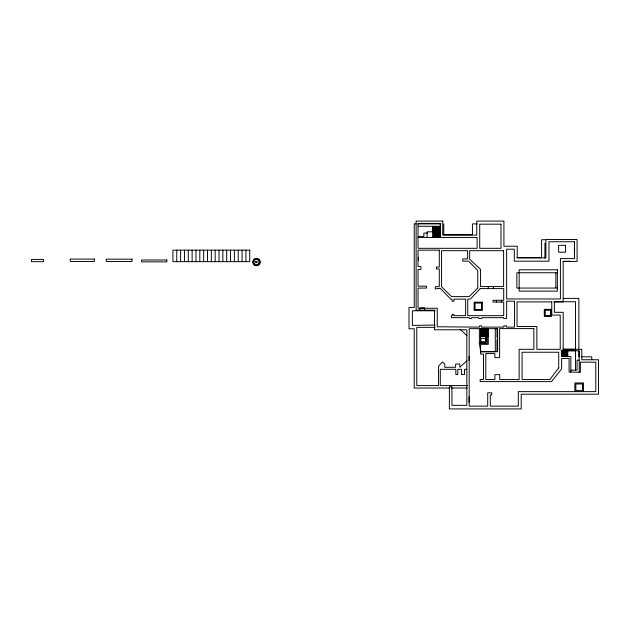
<?xml version="1.0" encoding="UTF-8"?>
<svg xmlns="http://www.w3.org/2000/svg" width="630" height="630" viewBox="0 0 630 630"><rect width="100%" height="100%" fill="white"/><g stroke="black" fill="none" stroke-linecap="round" stroke-linejoin="round"><path stroke-width="0.94" d="M480.84 335.191L480.84 328.348M481.367 335.191L481.367 328.348M481.903 335.191L481.903 328.348M482.43 335.191L482.43 328.348M482.966 335.191L482.966 328.348M483.494 335.191L483.494 328.348M484.029 335.191L484.029 328.348M484.557 335.191L484.557 328.348M485.092 335.191L485.092 328.348M485.62 335.191L485.62 328.348M486.155 335.191L486.155 328.348M486.683 335.191L486.683 328.348M487.218 336.168L487.218 328.348M487.746 336.168L487.746 328.348M479.375 328.647L479.375 343.374L480.666 351.658L497.629 351.658L497.629 328.647L469.192 328.647L469.192 406.145L487.699 406.145L487.699 392.821L491.747 392.821L491.747 395.002L490.305 395.002L490.305 406.145L518.301 406.145L518.301 391.632L595.799 391.632L595.799 362.163L580.372 362.163L580.372 372.291L569.079 372.078L569.079 358.399L561.637 358.399L561.637 368.944L551.431 381.599L480.178 381.599L480.178 379.512L483.47 379.512L483.47 354.076L480.666 354.076L480.619 344.334L488.274 344.334L488.274 328.348M561.432 356.548L561.432 350.674M561.968 356.548L561.968 350.674M562.495 356.548L562.495 350.674M563.031 356.548L563.031 350.674M563.559 356.548L563.559 350.674M564.086 356.548L564.086 350.674M564.622 356.548L564.622 350.674M565.149 356.548L565.149 350.674M565.685 356.548L565.685 350.674M566.212 356.548L566.212 350.674M566.748 356.548L566.748 350.674M567.276 356.548L567.276 350.674M567.811 356.548L567.811 350.674M466.862 360.769L459.813 367.282L459.813 364.069L455.64 364.069L455.64 367.282L444.764 367.282L444.764 364.069L442.473 361.935L438.543 366.164L438.543 385.584L416.769 385.584L416.769 327.348L435.157 327.348M416.123 223.894L414.217 223.894L414.217 307.424L409.004 307.424L409.004 328.766L414.217 328.766L414.217 388.033L449.568 388.033M418.036 223.894L440.913 223.894M477.264 223.894L472.437 223.894L472.437 234.722L443.78 234.722L443.78 223.894M418.375 226.28L440.646 226.28M432.818 226.816L440.63 226.816M432.818 227.343L440.63 227.343M432.818 227.879L440.63 227.879M432.818 228.407L440.63 228.407M432.818 228.942L440.63 228.942M432.818 229.47L440.63 229.47M432.818 230.005L440.63 230.005M432.818 230.533L440.63 230.533M432.818 231.068L440.63 231.068M432.818 231.596L440.63 231.596M440.63 232.131L432.818 232.131L432.818 226.28M432.818 232.659L440.63 232.659M427.447 233.068L423.864 233.068L423.864 236.431L418.296 236.431M432.818 233.187L440.63 233.187M432.818 233.722L440.63 233.722M432.818 234.25L440.63 234.25M451.568 234.541L466.121 234.541M432.818 234.785L440.63 234.785M432.818 235.313L440.63 235.313M432.818 235.848L440.63 235.848M432.818 236.376L440.63 236.376M440.244 236.793L433.676 236.793L433.676 231.816L427.108 231.816L427.108 237.455M432.818 236.911L440.63 236.911M418.021 237.455L477.099 237.455L477.099 248.314L418.021 248.314L418.021 223.422L440.244 223.422L440.244 237.455M545.454 239.731L541.564 239.731L541.564 257.709L516.884 257.709M563.031 261.293L569.756 261.293M557.353 272.751L516.836 272.751L516.836 288.067L557.353 288.067M563.118 298.392L578.868 298.392L578.868 349.044M553.644 301.738L575.521 301.738L575.521 349.209L562.866 349.209M435.275 310.771L412.359 310.771L412.359 325.419L435.228 325.017M480.548 335.018L487.226 335.018L487.226 343.374L479.375 343.374M480.304 336.168L486.439 336.168M486.762 336.168L488.274 336.168M480.548 336.585L485.966 336.585L485.966 341.807L480.548 341.807M486.006 338.373L480.84 338.373L480.84 342.381L486.006 342.381L486.006 336.168M561.047 350.674L575.521 350.674L575.521 370.172M480.619 351.76L495.282 351.76L495.282 328.742M581.624 356.832L591.735 356.832L591.735 359.754M578.97 360.179L577.048 360.179L577.048 370.172L570.89 370.172M466.838 369.314L464.523 369.314L464.523 374.472L461.428 374.472L461.428 369.314L457.813 369.314L457.813 374.472L455.852 374.472L455.852 369.314L440.283 369.314L440.283 385.584L467.617 385.584M451.521 388.033L467.106 388.033M256.615 261.6C254.914 262.442 257.804 262.608 256.693 261.702M460.12 329.269L466.893 335.648M583.498 391.632L583.498 382.961L574.828 382.961L574.828 391.632M579.214 372.291L579.214 350.8L561.637 350.8L561.637 356.556L570.843 356.556L570.843 372.078M578.868 350.989L578.868 356.832M574.387 248.582L574.387 252.953M555.833 272.388L555.833 287.792M544.918 243.078L544.918 258.221M501.346 300.282L501.346 302.053M496.976 328.773L496.976 337.515M496.976 339.727L496.976 351.76M496.401 300.282L496.401 302.053M493.377 286.571L493.377 288.603M488.258 286.571L488.258 288.603M480.548 328.647L480.548 343.374M469.074 356.273L469.074 360.525M469.074 396.782L469.074 402.231M424.588 310.165L424.588 307.92L419.879 307.92L419.879 310.165M418.351 257.237L418.351 260.623M245.905 250.134L245.905 261.655M242.07 250.134L242.07 261.655M238.227 250.134L238.227 261.655M234.384 250.134L234.384 261.655M230.541 250.134L230.541 261.655M226.698 250.134L226.698 261.655M222.862 250.134L222.862 261.655M219.019 250.134L219.019 261.655M215.177 250.134L215.177 261.655M211.334 250.134L211.334 261.655M207.49 250.134L207.49 261.655M203.655 250.134L203.655 261.655M199.812 250.134L199.812 261.655M195.969 250.134L195.969 261.655M192.126 250.134L192.126 261.655M188.283 250.134L188.283 261.655M184.44 250.134L184.44 261.655M180.605 250.134L180.605 261.655M176.762 250.134L176.762 261.655M259.402 262.836A3.008 3.008 0 0 1 259.103 263.56M254.985 264.663A3.008 3.008 0 0 1 253.882 263.56M253.583 262.836A3.008 3.008 0 0 1 253.583 261.277M253.882 260.544A3.008 3.008 0 0 1 254.985 259.442M259.103 260.544A3.008 3.008 0 0 1 259.402 261.277M255.741 261.852C256.693 264.828 258.056 259.749 255.741 261.852M256.237 261.986L256.725 262.19L256.26 261.923M558.716 367.912L549.911 379.465L522.081 379.465L522.081 352.241L558.716 352.241L558.716 367.912M480.233 288.603L470.342 299.108L467.744 299.108L467.744 315.677L503.716 315.677L503.716 302.053L493.03 302.053L493.03 300.282L503.716 300.282L503.716 288.603L480.233 288.603M477.753 288.13L469.169 296.612L451.49 296.612L441.559 286.713L441.559 250.693L467.641 250.693L467.641 258.977L462.766 258.977L462.766 261.151L468.547 261.151L477.753 270.451L477.753 288.13M442.74 221.083L416.115 221.083L416.115 310.165L434.495 310.165L434.495 329.789L466.838 329.789L466.838 405.342L451.923 405.342L451.923 386.733L449.363 386.733L449.363 408.917L521.199 408.917L521.199 394.199L598.5 394.199L598.5 359.746L581.781 359.746L581.781 349.335L563.181 349.335L563.181 312.307L554.392 312.307L554.392 301.896L563.181 301.896L563.181 261.434L577.08 261.434L577.08 239.534L545.895 239.534L545.895 257.843L517.23 257.843L517.23 246.228L503.921 246.228L503.921 221.083L476.752 221.083L476.752 235.084L442.74 235.084L442.74 221.083M501 224.178L479.713 224.178L479.713 248.314L501 248.314L501 224.178M574.528 241.739L548.974 241.739L548.974 261.174L514.285 261.174L514.285 249.204L506.646 249.204L506.646 298.966L560.416 298.966L560.416 258.584L574.528 258.584L574.528 241.739M565.527 245.306L558.629 245.306L558.629 252.205L565.527 252.205L565.527 245.306M249.748 250.134L172.919 250.134L172.919 261.655L249.748 261.655L249.748 250.134M439.291 250.165L418.021 250.165L418.021 266.569L420.919 266.569L420.919 269.412L418.021 269.412L418.021 286.177L426.486 286.177L426.486 288.083L418.021 288.083L418.021 308.251L437.252 308.251L437.252 326.781L479.375 327.112L479.375 325.891L481.588 325.891L481.588 327.112L503.827 327.112L503.827 325.891L506.646 325.891L506.646 327.112L514.49 327.112L514.49 301.195L506.646 301.195L506.646 318.433L503.685 318.433L503.685 317.677L481.84 317.677L481.84 318.433L478.705 318.433L478.705 317.677L471.634 317.677L471.634 318.433L469.374 318.433L469.374 317.677L451.411 317.677L451.411 315.677L452.222 315.677L452.222 314.441L453.954 314.441L453.954 315.677L465.625 315.677L465.625 299.132L453.954 299.132L453.954 301.266L452.056 301.266L452.056 299.132L450.71 299.132L440.307 288.359L435.306 288.918L435.306 286.713L439.291 286.713L439.291 269.018L436.362 269.018L436.362 267.096L439.291 267.096L439.291 250.165M503.614 250.693L469.673 250.693L469.673 259.19L480.548 269.372L480.548 286.571L503.614 286.571L503.614 250.693M94.327 259.087L70.253 259.087L70.253 261.458L94.327 261.458L94.327 259.087M131.993 259.174L106.257 259.174L106.257 261.481L131.993 261.481L131.993 259.174M43.509 259.418L31.5 259.418L31.5 261.655L43.509 261.655L43.509 259.418M166.848 260.001L141.624 260.001L141.624 261.852L166.848 261.852L166.848 260.001M557.353 269.798L519.159 269.798L519.159 291.115L557.353 291.115L557.353 269.798M551.77 301.896L517.033 301.896L517.033 326.521L536.87 326.521L536.87 349.327L560.22 349.327L560.22 315.079L551.77 315.079L551.77 301.896M482.383 302.187L474.146 302.187L474.146 310.425L482.383 310.425L482.383 302.187M481.485 303.085L475.044 303.085L475.044 309.527L481.485 309.527L481.485 303.085M551.455 309.338L544.304 309.338L544.304 316.481L551.455 316.481L551.455 309.338M550.51 310.283L545.249 310.283L545.249 315.536L550.51 315.536L550.51 310.283M533.846 328.6L499.614 328.6L499.614 357.651L494.904 357.651L494.904 353.595L485.793 353.595L485.793 379.559L494.904 379.559L494.904 374.63L499.724 374.63L499.724 379.559L519.12 379.559L519.12 349.327L533.846 349.327L533.846 328.6M582.482 383.977L575.836 383.977L575.836 390.616L582.482 390.616L582.482 383.977M254.654 265.238A3.678 3.678 0 0 0 260.166 262.056A3.678 3.678 0 0 0 254.654 258.875A3.678 3.678 0 0 0 254.654 265.238M255.189 264.316A2.607 2.607 0 0 0 259.103 262.056A2.607 2.607 0 0 0 255.189 259.796A2.607 2.607 0 0 0 255.189 264.316M254.788 265.01A3.418 3.418 0 0 0 259.906 262.056A3.418 3.418 0 0 0 254.788 259.095A3.418 3.418 0 0 0 254.788 265.01"/></g></svg>
